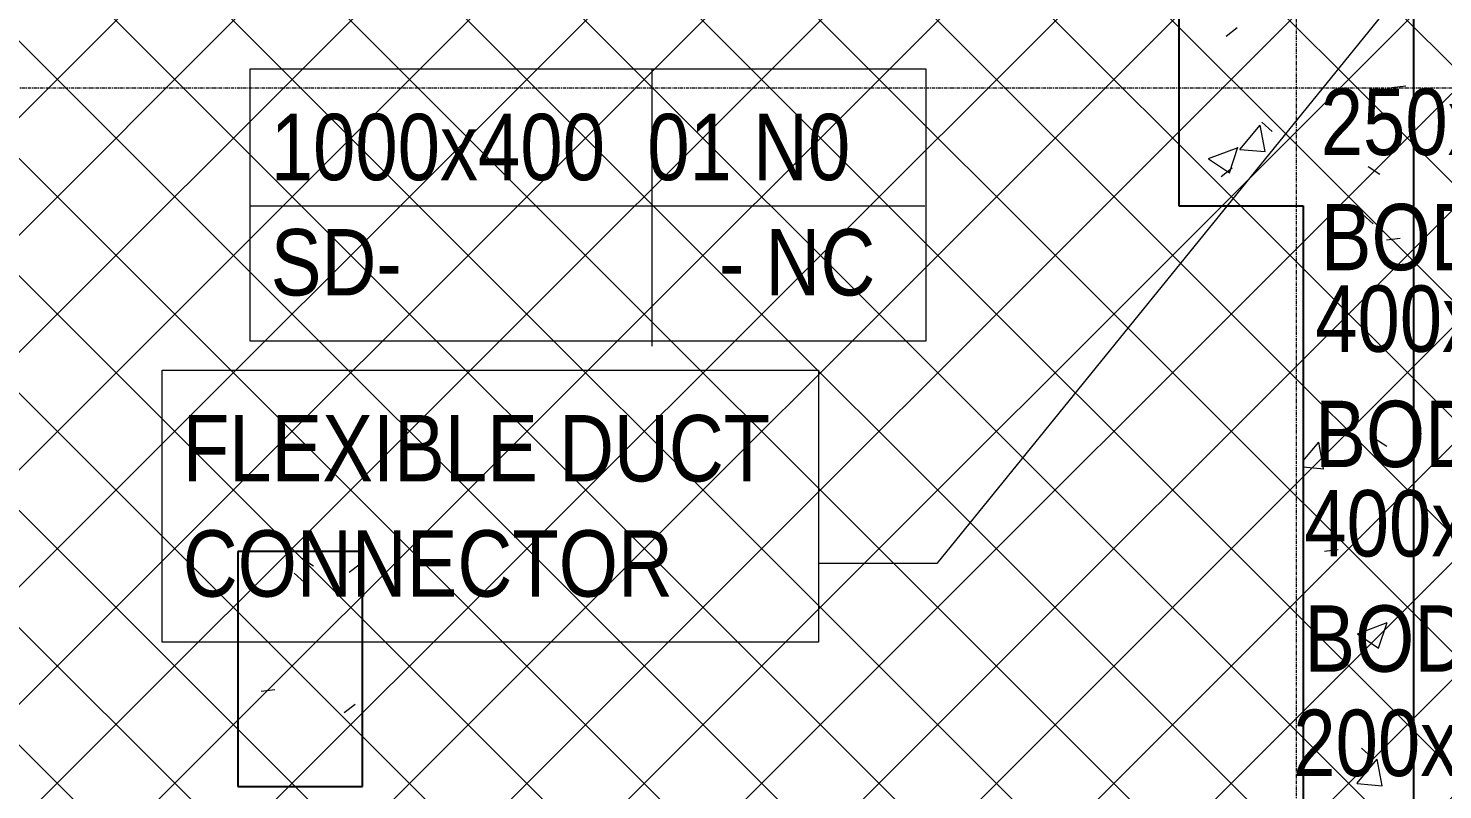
# Model space of a CAD drawing. Header units: inches. Extents: x -83664 to 20107, y -47222 to 19398.
# Drawn here: x -32555 to -27444, y -30301 to -27548 of the extents above; entities that cross this region are included whole.
import ezdxf

# ---------------------------------------------------------------- set-up
doc = ezdxf.new("R2010")
doc.units = ezdxf.units.IN
doc.header["$MEASUREMENT"] = 0
doc.linetypes.add('Grid Line', pattern=[22.225, 12.7, -3.175, 3.175, -3.175])
for name, color, linetype, lineweight in [('A-COLS', 7, 'Continuous', 9), ('A-DETL-GENF', 7, 'Continuous', 9), ('A-WALL', 7, 'Continuous', 9), ('A-WALL-PATT', 7, 'Continuous', 25), ('G-ANNO-TEXT', 7, 'Continuous', 9), ('M-HVAC-DUCT-IDEN', 7, 'Continuous', 18), ('S-GRID', 7, 'Continuous', 9)]:
    doc.layers.add(name, color=color, linetype=linetype, lineweight=lineweight)
doc.layers.add('A-DETL', color=7, linetype='Continuous', lineweight=18, true_color=0x00a600)
doc.styles.add('Arial Narrow_21', font='ARIALN.TTF', dxfattribs={"height": 240})
pattern_1 = [(50, (0, 0), (1093.1044, -95.634), [114.3, -1257.3]), (355, (0, 0), (-211.4575, 1146.341), [91.44, -1005.84]), (100.451, (91.1, -8), (881.656, 1050.7), [97.14, -1068.54]), (46.184, (0, 304.8), (1626.475, -252.257), [171.45, -1885.95]), (96.636, (135.5, 283.8), (1424.416, 1484.565), [145.71, -1602.811]), (351.184, (0, 304.8), (1424.43, 1484.551), [137.16, -1508.76]), (21, (152.4, 228.6), (909.6863, -613.591), [114.3, -1257.3]), (326, (152.4, 228.6), (370.812, 1105.129), [91.44, -1005.84]), (71.451, (228.2, 177.5), (1280.503, 491.528), [97.14, -1068.54]), (37.5, (0, 0), (18.5313, 507.3303), [50.292, -943.356, 50.292, -970.788, -1009.65]), (37.5, (0, 0), (18.5313, 507.3303), [-2014.728, 50.292, -959.358]), (7.5, (0, 0), (400.9178, 601.0836), [50.292, -531.876, 50.292, -920.496, -384.81]), (7.5, (0, 0), (400.9178, 601.0836), [-1552.956, 50.292, -334.518]), (327.5, (-339.85, 0), (813.5452, -34.3737), [50.292, -330.708, 50.292, -1138.428, -1577.34]), (327.5, (-339.85, 0), (813.5452, -34.3737), [-1569.72, 50.292, -1527.048]), (317.5, (-492.25, 0), (888.7755, 152.56), [50.292, -445.008, 50.292, -739.14, -1120.14]), (317.5, (-492.25, 0), (888.7755, 152.56), [-1284.732, 50.292, -1069.848])]

# ---------------------------------------------------------------- blocks, each defined once
blk = doc.blocks.new('SMBZ_Hospital Arch Model_2026_01_29_rvt-1-FIRST FLOOR AC CONDITIONING LAYOUT - PART A')
at = {"layer": 'A-COLS', "true_color": 0xbbbbbb}
h = blk.add_hatch(dxfattribs=at)
h.set_pattern_fill('FP_14', color=9, style=0, pattern_type=2)
h.set_pattern_definition(pattern_1)
h.paths.add_polyline_path([(120109.4, 68082.7), (120109.4, 68932.7), (119659.4, 68932.7), (119659.4, 68082.7)])
at = {"layer": 'A-WALL-PATT', "lineweight": 9, "true_color": 0xbbbbbb}
h = blk.add_hatch(dxfattribs=at)
h.set_pattern_fill('FP_14', color=9, style=0, pattern_type=2)
h.set_pattern_definition(pattern_1)
h.paths.add_polyline_path([(123421.1, 70182.7), (123509.3, 70182.7), (123509.3, 70207.7), (123909.4, 70207.7), (123909.4, 71032.7), (123059.4, 71032.7), (123059.4, 70182.7)])
h = blk.add_hatch(dxfattribs=at)
h.set_pattern_fill('FP_14', color=9, style=0, pattern_type=2)
h.set_pattern_definition(pattern_1)
h.paths.add_polyline_path([(123659.3, 64557.7), (123909.3, 64557.7), (123909.3, 70207.7), (123509.3, 70207.7), (123509.3, 64557.7)])
at = {"layer": 'A-COLS', "color": 9, "lineweight": 25, "true_color": 0xbbbbbb}
for p, q in [((120109.4, 68932.7), (119659.4, 68932.7)), ((119659.4, 68932.7), (119659.4, 68082.7)), ((120109.4, 68082.7), (120109.4, 68932.7)), ((119659.4, 68082.7), (120109.4, 68082.7))]:
    blk.add_line(p, q, dxfattribs=at)
at = {"layer": 'A-COLS', "color": 9, "true_color": 0xbbbbbb}
for p, q in [((119659.4, 68082.7), (119659.4, 68932.7)), ((119659.4, 68932.7), (120109.4, 68932.7)), ((120109.4, 68932.7), (120109.4, 68082.7)), ((120109.4, 68082.7), (119659.4, 68082.7))]:
    blk.add_line(p, q, dxfattribs=at)
at = {"layer": 'A-WALL', "color": 9, "lineweight": 25, "true_color": 0xbbbbbb}
for p, q in [((123059.4, 71032.7), (123059.4, 70182.7)), ((123909.4, 70207.7), (123909.4, 71032.7)), ((123059.4, 70182.7), (123509.3, 70182.7)), ((123509.3, 70182.7), (123509.3, 65382.7)), ((123909.3, 64557.7), (123909.3, 70207.7))]:
    blk.add_line(p, q, dxfattribs=at)
at = {"layer": 'A-WALL', "color": 9, "true_color": 0xbbbbbb}
for p, q in [((123059.4, 70182.7), (123059.4, 71032.7)), ((123909.4, 71032.7), (123909.4, 70207.7)), ((123509.3, 70182.7), (123059.4, 70182.7)), ((123509.3, 70182.7), (123509.3, 65382.7)), ((123909.3, 64557.7), (123909.3, 70207.7))]:
    blk.add_line(p, q, dxfattribs=at)

msp = doc.modelspace()

# ---------------------------------------------------------------- hatches: boundary and pattern name
at = {"layer": 'A-DETL-GENF', "true_color": 0xff0000}
h = msp.add_hatch(dxfattribs=at)
h.set_pattern_fill('FP_59', color=1, style=0, pattern_type=2)
h.set_pattern_definition([(45, (-151456.65, -98372.2), (-212.13203, 212.13203), []), (135, (-151456.65, -98372.2), (-212.13203, -212.13203), [])])
h.paths.add_polyline_path([(-62993, -37189.5), (-27297.3, -37189.5), (-27297.3, -98.4), (-62993, -98.4), (-62993, -33333)])

# ---------------------------------------------------------------- linework, layer by layer
at = {"layer": 'A-DETL', "color": 7, "lineweight": 9}
for p, q in [((-30301.7, -27697.5), (-30301.7, -28697.5)), ((-31754.6, -28189.5), (-29314.6, -28189.5))]:
    msp.add_line(p, q, dxfattribs=at)
at = {"layer": 'G-ANNO-TEXT'}
for p, q in [((-27491.4, -27287.6), (-29271.8, -29482.9)), ((-29271.8, -29482.9), (-29698.8, -29482.9))]:
    msp.add_line(p, q, dxfattribs=at)
at = {"layer": 'G-ANNO-TEXT', "flags": 128}
for points in [[(-31753.8, -27694.6), (-29311.8, -27694.6), (-29311.8, -28678.6), (-31753.8, -28678.6)], [(-32071.8, -28783.7), (-29698.8, -28783.7), (-29698.8, -29767.7), (-32071.8, -29767.7)]]:
    msp.add_lwpolyline(points, close=True, dxfattribs=at)
at = {"layer": 'S-GRID', "color": 254, "linetype": 'Grid Line', "true_color": 0xdcdcdc}
for p, q in [((-27972.3, -44103.7), (-27972.3, 15149.1)), ((20106.7, -27764.5), (-81517, -27764.5))]:
    msp.add_line(p, q, dxfattribs=at)

# ---------------------------------------------------------------- block references
at = {"lineweight": 5}
msp.add_blockref('SMBZ_Hospital Arch Model_2026_01_29_rvt-1-FIRST FLOOR AC CONDITIONING LAYOUT - PART A', (-151456.7, -98372.2), dxfattribs=at)

# ---------------------------------------------------------------- texts
at = {"layer": 'G-ANNO-TEXT', "char_height": 240, "attachment_point": 1, "style": 'Arial Narrow_21'}
for s, insert, width in [('1000x400  01 N0', (-31678.8, -27857), 2633.543), ('SD-               - NC', (-31678.8, -28273.7), 2765.822), ('FLEXIBLE DUCT', (-31996.8, -28946.1), 2681.645), ('CONNECTOR', (-31996.8, -29362.9), 2236.708)]:
    msp.add_mtext(s, dxfattribs=dict(at, insert=insert, width=width))
at = {"layer": 'M-HVAC-DUCT-IDEN', "lineweight": 9, "char_height": 240, "attachment_point": 1, "style": 'Arial Narrow_21'}
for s, insert, width in [('250x200 RAD', (-27884.3, -27765.9), 2152.531), ('BOD : 3640', (-27884.3, -28182.6), 1803.797), ('400x250 RAD', (-27904.3, -28477.6), 2152.531), ('BOD : 3615', (-27904.3, -28894.4), 1803.797), ('400x300 RAD', (-27943.5, -29217.6), 2152.531), ('BOD : 3590', (-27943.5, -29634.3), 1803.797), ('200x100 SAD', (-27983.5, -30011.6), 2128.48)]:
    msp.add_mtext(s, dxfattribs=dict(at, insert=insert, width=width))

doc.saveas('drawing.dxf')
